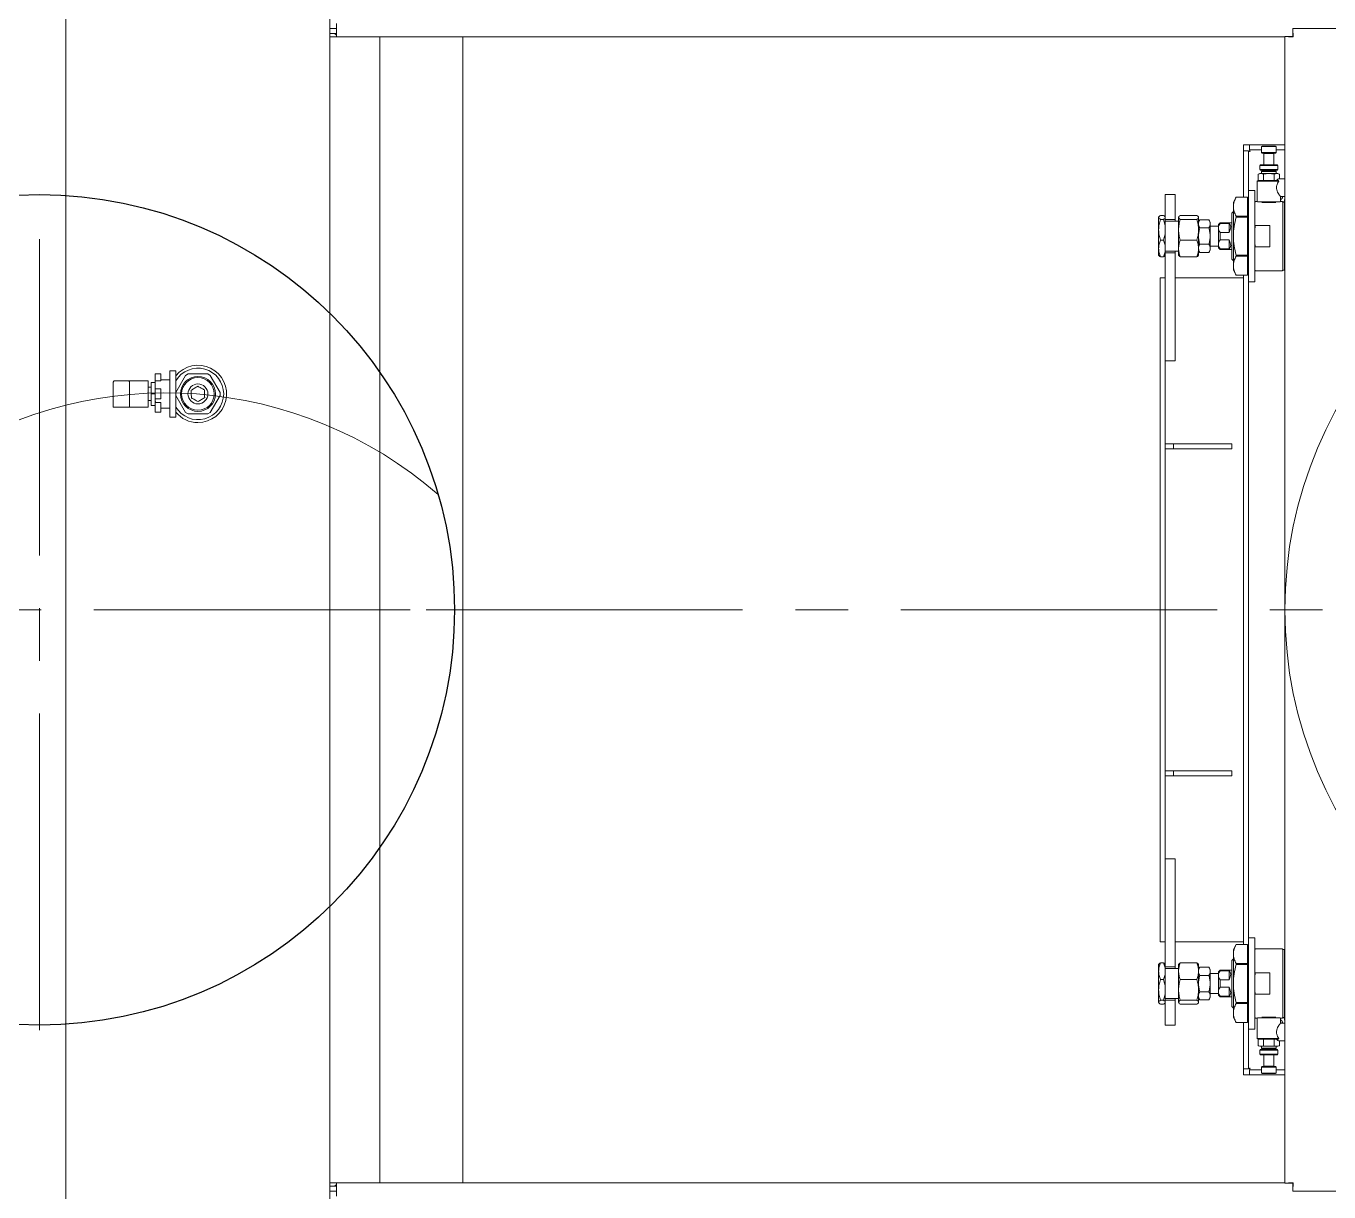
# Model space of a CAD drawing. Header units: millimetres. Extents: x 163705 to 1616509, y 81827 to 302547.
# Drawn here: x 915101 to 915886, y 146309 to 147011 of the extents above; entities that cross this region are included whole.
import ezdxf

# ---------------------------------------------------------------- set-up
doc = ezdxf.new("R2010")
doc.units = ezdxf.units.MM
doc.header["$LTSCALE"] = 10
doc.linetypes.add('CENTER2', pattern=[28.575, 19.05, -3.175, 3.175, -3.175])
for name, color, linetype, lineweight in [('1-中心线', 1, 'CENTER2', 0), ('1-剖面线', 8, 'Continuous', 0), ('1-设备轮廓', 2, 'Continuous', 18)]:
    doc.layers.add(name, color=color, linetype=linetype, lineweight=lineweight)

# ---------------------------------------------------------------- blocks, each defined once
blk = doc.blocks.new('G$C9E76C0F0')
blk.add_circle((253, 253), 250)
at = {"layer": '1-中心线'}
for p, q in [((253, 0), (253, 506)), ((0, 253), (506, 253))]:
    blk.add_line(p, q, dxfattribs=at)
at = {"layer": '1-剖面线'}
blk.add_arc((329.26, 133.63), 250, 49.03118, 196.11693, dxfattribs=at)
blk = doc.blocks.new('SW_CENTERMARKSYMBOL_0')
at = {"lineweight": 18}
blk.add_line((5, 0), (774.5, 0), dxfattribs=at)
blk = doc.blocks.new('G$C8841F3B5')
for p, q in [((2913.88, 391.5), (2913.88, 1221.5)), ((2754.88, 1196.5), (2754.88, 1156.5)), ((2175.17, 1156.5), (1684.59, 1156.5)), ((2175.17, 1156.5), (2175.17, 1152.5)), ((2750.88, 1159.5), (2750.88, 1151.5)), ((2750.88, 1156.5), (2754.88, 1156.5)), ((2750.88, 1153.5), (2754.88, 1153.5)), ((2754.88, 1156.5), (2754.88, 1153.5)), ((2754.88, 1153.5), (2754.88, 1151.5)), ((2179.88, 1151.79), (2175.88, 1151.79)), ((2179.88, 461.21), (2179.88, 1151.79)), ((2179.88, 1151.5), (2674.88, 1151.5)), ((2674.88, 461.5), (2674.88, 1151.5)), ((2674.88, 1151.5), (2682.88, 1151.5)), ((2682.88, 1151.5), (2716.88, 1151.5)), ((2716.88, 1151.5), (2724.88, 1151.5)), ((2724.88, 461.5), (2724.88, 1151.5)), ((2724.88, 1151.5), (2750.88, 1151.5)), ((2750.88, 1151.5), (2754.88, 1151.5)), ((2754.88, 461.5), (2754.88, 1151.5)), ((2201.17, 1086.5), (2179.88, 1086.5)), ((2185.13, 1083.5), (2179.88, 1083.5)), ((2185.43, 1085.72), (2185.13, 1085.42)), ((2185.13, 1085.42), (2185.13, 1081.82)), ((2185.13, 1085.42), (2193.93, 1085.42)), ((2185.43, 1085.72), (2193.63, 1085.72)), ((2193.93, 1085.42), (2193.63, 1085.72)), ((2193.93, 1081.82), (2193.93, 1085.42)), ((2201.17, 1083.5), (2193.93, 1083.5)), ((2201.17, 1083.5), (2201.17, 1086.5)), ((2204.88, 1086.5), (2201.17, 1086.5)), ((2201.88, 1059), (2201.88, 1082.79)), ((2201.88, 1082.79), (2204.88, 1082.79)), ((2204.88, 1082.79), (2204.88, 1086.5)), ((2204.88, 1055), (2204.88, 1082.79)), ((2185.13, 1081.82), (2185.43, 1081.52)), ((2185.13, 1081.82), (2193.93, 1081.82)), ((2185.43, 1081.52), (2193.63, 1081.52)), ((2186.84, 1081.52), (2186.53, 1081.21)), ((2186.53, 1081.21), (2186.53, 1074.42)), ((2186.53, 1081.21), (2192.53, 1081.21)), ((2192.53, 1081.21), (2192.22, 1081.52)), ((2192.53, 1074.42), (2192.53, 1081.21)), ((2193.63, 1081.52), (2193.93, 1081.82)), ((2184.03, 1069.27), (2183.17, 1068.91)), ((2183.18, 1068.92), (2184.77, 1069.27)), ((2183.18, 1068.92), (2183.18, 1066.02)), ((2184.33, 1074.42), (2184.03, 1074.12)), ((2184.03, 1074.12), (2184.03, 1071.57)), ((2184.03, 1074.12), (2195.03, 1074.12)), ((2184.03, 1071.57), (2184.33, 1071.27)), ((2184.03, 1071.57), (2195.03, 1071.57)), ((2184.03, 1069.27), (2184.77, 1069.27)), ((2184.33, 1074.42), (2194.73, 1074.42)), ((2184.33, 1071.27), (2194.73, 1071.27)), ((2184.77, 1069.27), (2186.35, 1068.92)), ((2184.77, 1069.27), (2189.53, 1069.27)), ((2185.43, 1070.77), (2185.13, 1070.47)), ((2185.13, 1070.47), (2185.13, 1069.27)), ((2185.13, 1070.47), (2193.93, 1070.47)), ((2185.43, 1070.77), (2193.63, 1070.77)), ((2186.35, 1068.92), (2189.53, 1069.27)), ((2186.35, 1068.92), (2186.35, 1065.07)), ((2186.53, 1071.27), (2186.53, 1070.77)), ((2189.53, 1069.27), (2192.71, 1068.92)), ((2189.53, 1069.27), (2194.29, 1069.27)), ((2192.53, 1070.77), (2192.53, 1071.27)), ((2192.71, 1068.92), (2194.29, 1069.27)), ((2192.71, 1068.92), (2192.71, 1065.07)), ((2193.93, 1070.47), (2193.63, 1070.77)), ((2193.93, 1069.27), (2193.93, 1070.47)), ((2194.29, 1069.27), (2195.88, 1068.92)), ((2194.29, 1069.27), (2195.03, 1069.27)), ((2195.03, 1074.12), (2194.73, 1074.42)), ((2194.73, 1071.27), (2195.03, 1071.57)), ((2195.03, 1071.57), (2195.03, 1074.12)), ((2195.89, 1068.91), (2195.03, 1069.27)), ((2195.88, 1068.92), (2195.88, 1065.07)), ((2183.18, 1066.02), (2179.88, 1066.02)), ((2183.78, 1065.07), (2183.55, 1064.57)), ((2183.55, 1064.57), (2196.53, 1064.57)), ((2183.78, 1065.07), (2196.03, 1065.07)), ((2196.53, 1064.57), (2196.03, 1065.07)), ((2196.53, 1052.3), (2196.53, 1064.57)), ((2179.88, 1055.42), (2182.53, 1055.42)), ((2179.97, 1053.88), (2179.88, 1053.88)), ((2180.18, 1051.4), (2179.88, 1051.9)), ((2179.97, 1053.88), (2180.18, 1053.59)), ((2180.18, 1053.59), (2180.18, 1051.9)), ((2180.18, 1052.34), (2180.44, 1051.9)), ((2181.18, 1051.9), (2180.18, 1051.9)), ((2180.18, 1031.5), (2180.18, 1051.9)), ((2181.18, 1031.5), (2181.18, 1051.9)), ((2182.53, 1052.3), (2181.58, 1052.3)), ((2182.53, 1055.42), (2182.53, 1052.3)), ((2182.77, 1052.22), (2196.29, 1052.22)), ((2185.25, 1051.72), (2193.81, 1051.72)), ((2197.48, 1052.3), (2196.53, 1052.3)), ((2197.88, 1059), (2201.88, 1059)), ((2197.88, 1004), (2197.88, 1059)), ((2201.88, 1059), (2201.88, 1004)), ((2202.38, 1051.7), (2201.88, 1051.7)), ((2209.15, 1055), (2202.38, 1055)), ((2202.38, 1055), (2209.15, 1055)), ((2202.38, 1043.51), (2202.38, 1055)), ((2202.38, 1055), (2202.38, 1055)), ((2210.88, 1052), (2209.15, 1055)), ((2209.15, 1055), (2209.15, 1055)), ((2210.88, 1049.25), (2210.88, 1052)), ((2245.88, 1056.5), (2251.88, 1056.5)), ((2245.88, 1051.5), (2245.88, 1056.5)), ((2245.88, 1041.5), (2245.88, 1051.5)), ((2251.88, 1051.5), (2251.88, 1056.5)), ((2251.88, 1041.5), (2251.88, 1051.5)), ((2202.38, 1042.99), (2202.38, 1043.51)), ((2209.15, 1043.51), (2202.38, 1043.51)), ((2209.15, 1042.99), (2209.15, 1043.51)), ((2210.88, 1031.5), (2210.88, 1049.25)), ((2211.88, 1045.27), (2210.88, 1046.27)), ((2211.88, 1031.5), (2211.88, 1045.27)), ((2232.91, 1044.02), (2242.85, 1044.02)), ((2252.91, 1044.02), (2254.85, 1044.02)), ((2189.03, 1037.87), (2197.48, 1037.87)), ((2189.03, 1025.13), (2189.03, 1037.87)), ((2202.38, 1020.01), (2202.38, 1042.99)), ((2202.38, 1042.99), (2209.15, 1042.99)), ((2218.88, 1039.5), (2211.88, 1039.5)), ((2218.88, 1039.19), (2213.48, 1039.19)), ((2213.48, 1033.71), (2213.48, 1039.19)), ((2219.88, 1038.5), (2218.88, 1039.5)), ((2218.88, 1039.19), (2218.88, 1039.5)), ((2219.88, 1036.45), (2219.88, 1038.5)), ((2224.88, 1037.5), (2219.88, 1037.5)), ((2219.88, 1026.55), (2219.88, 1036.45)), ((2225.64, 1041.32), (2224.88, 1040)), ((2224.88, 1040), (2224.88, 1038.86)), ((2224.88, 1038.86), (2224.88, 1031.5)), ((2231.12, 1041.31), (2225.64, 1041.31)), ((2231.12, 1036.41), (2225.64, 1036.41)), ((2231.88, 1040), (2231.12, 1041.32)), ((2232.01, 1043.23), (2231.88, 1043)), ((2231.88, 1042.8), (2231.88, 1043)), ((2231.88, 1035.33), (2231.88, 1042.8)), ((2232.91, 1041.59), (2242.85, 1041.59)), ((2243.88, 1043), (2243.75, 1043.23)), ((2243.88, 1042.8), (2243.88, 1043)), ((2243.88, 1035.33), (2243.88, 1042.8)), ((2251.88, 1040.5), (2243.88, 1040.5)), ((2245.88, 1041.5), (2251.88, 1041.5)), ((2245.88, 1040.5), (2245.88, 1041.5)), ((2252.01, 1043.23), (2251.88, 1043)), ((2251.88, 1035.33), (2251.88, 1041.5)), ((2252.91, 1041.59), (2254.85, 1041.59)), ((2255.88, 1043), (2255.75, 1043.23)), ((2255.88, 1042.8), (2255.88, 1043)), ((2255.88, 1035.33), (2255.88, 1042.8)), ((2180.18, 1011.1), (2180.18, 1031.5)), ((2181.18, 1011.1), (2181.18, 1031.5)), ((2210.88, 1013.75), (2210.88, 1031.5)), ((2211.88, 1017.73), (2211.88, 1031.5)), ((2213.48, 1033.71), (2218.88, 1033.71)), ((2218.88, 1029.29), (2213.48, 1029.29)), ((2213.48, 1023.81), (2213.48, 1029.29)), ((2218.88, 1029.29), (2218.88, 1033.71)), ((2224.88, 1031.5), (2224.88, 1024.14)), ((2231.88, 1024.02), (2231.88, 1035.33)), ((2232.91, 1029.06), (2242.85, 1029.06)), ((2243.88, 1024.02), (2243.88, 1035.33)), ((2251.88, 1024.02), (2251.88, 1035.33)), ((2252.91, 1029.06), (2254.85, 1029.06)), ((2255.88, 1024.02), (2255.88, 1035.33)), ((2197.48, 1025.13), (2189.03, 1025.13)), ((2209.15, 1020.01), (2202.38, 1020.01)), ((2202.38, 1019.49), (2202.38, 1020.01)), ((2209.15, 1019.49), (2209.15, 1020.01)), ((2211.88, 1023.5), (2218.88, 1023.5)), ((2213.48, 1023.81), (2218.88, 1023.81)), ((2218.88, 1023.5), (2219.88, 1024.5)), ((2218.88, 1023.5), (2218.88, 1023.81)), ((2219.88, 1024.5), (2219.88, 1026.55)), ((2219.88, 1025.5), (2224.88, 1025.5)), ((2224.88, 1024.14), (2224.88, 1023)), ((2224.88, 1023), (2225.64, 1021.68)), ((2231.12, 1026.59), (2225.64, 1026.59)), ((2231.12, 1021.69), (2225.64, 1021.69)), ((2231.12, 1021.68), (2231.88, 1023)), ((2231.88, 1020), (2231.88, 1024.02)), ((2231.88, 1020), (2232.01, 1019.77)), ((2243.75, 1019.77), (2243.88, 1020)), ((2243.88, 1020), (2243.88, 1024.02)), ((2243.88, 1022.5), (2251.88, 1022.5)), ((2245.88, 1021.5), (2245.88, 1022.5)), ((2245.88, 1021.5), (2251.88, 1021.5)), ((2245.88, 956.5), (2245.88, 1021.5)), ((2251.88, 1021.5), (2251.88, 1024.02)), ((2251.88, 956.5), (2251.88, 1021.5)), ((2251.88, 1020), (2252.01, 1019.77)), ((2255.75, 1019.77), (2255.88, 1020)), ((2255.88, 1020), (2255.88, 1024.02)), ((2202.38, 1019.49), (2209.15, 1019.49)), ((2202.38, 1008), (2202.38, 1019.49)), ((2210.88, 1016.73), (2211.88, 1017.73)), ((2210.88, 1011), (2210.88, 1013.75)), ((2232.91, 1018.98), (2242.85, 1018.98)), ((2252.91, 1018.98), (2254.85, 1018.98)), ((2179.88, 1011.1), (2180.18, 1011.6)), ((2180.18, 1011.1), (2181.18, 1011.1)), ((2181.58, 1010.7), (2197.48, 1010.7)), ((2201.88, 1011.3), (2202.38, 1011.3)), ((2202.38, 1008), (2209.15, 1008)), ((2209.15, 1008), (2202.38, 1008)), ((2202.38, 1008), (2202.38, 1008)), ((2204.88, 605), (2204.88, 1008)), ((2245.88, 1006.5), (2204.88, 1006.5)), ((2209.15, 1008), (2210.88, 1011)), ((2209.15, 1008), (2209.15, 1008)), ((2251.88, 1006.5), (2254.88, 1006.5)), ((2251.88, 606.5), (2251.88, 1006.5)), ((2254.88, 606.5), (2254.88, 1006.5)), ((2201.88, 1004), (2197.88, 1004)), ((2201.88, 609), (2201.88, 1004)), ((2245.88, 956.5), (2251.88, 956.5)), ((2851.28, 950.5), (2847.68, 950.5)), ((2847.68, 950.5), (2847.68, 946.5)), ((2851.28, 950.5), (2851.28, 946.5)), ((2826.96, 947.65), (2821.04, 937.4)), ((2828.43, 948.5), (2826.96, 947.65)), ((2840.33, 948.5), (2828.43, 948.5)), ((2841.8, 947.65), (2840.33, 948.5)), ((2847.72, 937.4), (2841.8, 947.65)), ((2847.68, 945), (2847.34, 945)), ((2847.68, 946.5), (2847.68, 937.46)), ((2851.28, 946.5), (2851.28, 926.5)), ((2856.63, 945), (2851.28, 945)), ((2856.63, 948.5), (2856.63, 948)), ((2856.63, 948.5), (2860.13, 948.5)), ((2856.63, 948), (2856.63, 944.45)), ((2859.63, 944.45), (2856.63, 944.45)), ((2860.13, 948.5), (2860.13, 948)), ((2860.13, 948), (2860.13, 943.92)), ((2860.13, 939.5), (2860.13, 943.92)), ((2862.63, 943.4), (2860.13, 943.4)), ((2862.63, 943.4), (2862.63, 936.5)), ((2864.43, 944.45), (2864.43, 928.55)), ((2864.43, 944.45), (2866.27, 944.45)), ((2866.27, 944.45), (2876.58, 944.45)), ((2875.58, 928.55), (2875.58, 943.45)), ((2884.38, 944.45), (2876.58, 944.45)), ((2885.38, 943.45), (2885.38, 928.55)), ((2821.04, 937.4), (2821.04, 935.6)), ((2821.04, 935.6), (2826.96, 925.35)), ((2841.8, 925.35), (2847.72, 935.6)), ((2847.68, 935.54), (2847.68, 926.5)), ((2847.72, 937.4), (2847.72, 935.6)), ((2856.63, 939.5), (2860.13, 939.5)), ((2856.63, 939.5), (2856.63, 939)), ((2856.63, 939), (2856.63, 934)), ((2856.63, 934), (2856.63, 933.5)), ((2860.13, 939.5), (2860.13, 939)), ((2860.13, 939), (2860.13, 934)), ((2862.63, 936.5), (2860.13, 936.5)), ((2860.13, 934), (2860.13, 933.5)), ((2864.43, 940.5), (2862.63, 940.5)), ((2862.63, 936.5), (2862.63, 929.6)), ((2847.34, 928), (2847.68, 928)), ((2847.68, 926.5), (2847.68, 922.5)), ((2851.28, 928), (2856.63, 928)), ((2851.28, 926.5), (2851.28, 922.5)), ((2856.63, 933.5), (2860.13, 933.5)), ((2856.63, 931.43), (2859.63, 931.43)), ((2856.63, 931.43), (2856.63, 926.11)), ((2856.63, 926.11), (2856.63, 925.61)), ((2860.13, 932.32), (2860.13, 933.5)), ((2860.13, 932.32), (2860.13, 926.11)), ((2862.63, 929.6), (2860.13, 929.6)), ((2860.13, 926.11), (2860.13, 925.61)), ((2862.63, 932.5), (2864.43, 932.5)), ((2864.43, 928.55), (2866.27, 928.55)), ((2866.27, 928.55), (2875.41, 928.55)), ((2884.38, 928.55), (2876.58, 928.55)), ((2826.96, 925.35), (2828.43, 924.5)), ((2828.43, 924.5), (2840.33, 924.5)), ((2840.33, 924.5), (2841.8, 925.35)), ((2847.68, 922.5), (2851.28, 922.5)), ((2856.63, 925.61), (2860.13, 925.61)), ((2211.88, 903.5), (2211.88, 906.5)), ((2246.88, 906.5), (2211.88, 906.5)), ((2246.88, 903.5), (2211.88, 903.5)), ((2246.88, 903.5), (2246.88, 906.5)), ((2251.88, 906.5), (2246.88, 906.5)), ((2251.88, 903.5), (2246.88, 903.5)), ((2251.88, 903.5), (2251.88, 906.5)), ((2211.88, 709.5), (2211.88, 706.5)), ((2246.88, 709.5), (2211.88, 709.5)), ((2246.88, 706.5), (2211.88, 706.5)), ((2246.88, 709.5), (2246.88, 706.5)), ((2251.88, 709.5), (2246.88, 709.5)), ((2251.88, 706.5), (2246.88, 706.5)), ((2251.88, 709.5), (2251.88, 706.5)), ((2245.88, 656.5), (2245.88, 591.5)), ((2245.88, 656.5), (2251.88, 656.5)), ((2251.88, 656.5), (2251.88, 591.5)), ((2197.88, 609), (2197.88, 554)), ((2201.88, 609), (2197.88, 609)), ((2201.88, 554), (2201.88, 609)), ((2209.15, 605), (2202.38, 605)), ((2202.38, 605), (2209.15, 605)), ((2202.38, 593.51), (2202.38, 605)), ((2202.38, 605), (2202.38, 605)), ((2245.88, 606.5), (2204.88, 606.5)), ((2210.88, 602), (2209.15, 605)), ((2209.15, 605), (2209.15, 605)), ((2251.88, 606.5), (2254.88, 606.5)), ((2180.18, 601.4), (2179.88, 601.9)), ((2181.18, 601.9), (2180.18, 601.9)), ((2180.18, 567.03), (2180.18, 601.9)), ((2181.18, 561.1), (2181.18, 601.9)), ((2197.48, 602.3), (2181.58, 602.3)), ((2202.38, 601.7), (2201.88, 601.7)), ((2210.88, 599.25), (2210.88, 602)), ((2210.88, 581.5), (2210.88, 599.25)), ((2211.88, 595.27), (2210.88, 596.27)), ((2209.15, 593.51), (2202.38, 593.51)), ((2202.38, 592.99), (2202.38, 593.51)), ((2202.38, 570.01), (2202.38, 592.99)), ((2202.38, 592.99), (2209.15, 592.99)), ((2209.15, 592.99), (2209.15, 593.51)), ((2211.88, 567.73), (2211.88, 595.27)), ((2218.88, 589.5), (2211.88, 589.5)), ((2218.88, 589.19), (2213.48, 589.19)), ((2213.48, 589.19), (2213.48, 583.71)), ((2219.88, 588.5), (2218.88, 589.5)), ((2218.88, 589.19), (2218.88, 589.5)), ((2219.88, 586.45), (2219.88, 588.5)), ((2225.64, 591.32), (2224.88, 590)), ((2224.88, 590), (2224.88, 588.86)), ((2224.88, 588.86), (2224.88, 581.5)), ((2231.12, 591.31), (2225.64, 591.31)), ((2231.88, 590), (2231.12, 591.32)), ((2232.01, 593.23), (2231.88, 593)), ((2231.88, 588.98), (2231.88, 593)), ((2231.88, 577.67), (2231.88, 588.98)), ((2232.91, 594.02), (2242.85, 594.02)), ((2243.88, 593), (2243.75, 593.23)), ((2243.88, 588.98), (2243.88, 593)), ((2251.88, 590.5), (2243.88, 590.5)), ((2243.88, 577.67), (2243.88, 588.98)), ((2245.88, 591.5), (2251.88, 591.5)), ((2245.88, 591.5), (2245.88, 590.5)), ((2252.01, 593.23), (2251.88, 593)), ((2251.88, 588.98), (2251.88, 591.5)), ((2251.88, 577.67), (2251.88, 588.98)), ((2252.91, 594.02), (2254.85, 594.02)), ((2255.88, 593), (2255.75, 593.23)), ((2255.88, 588.98), (2255.88, 593)), ((2255.88, 577.67), (2255.88, 588.98)), ((2189.03, 587.87), (2197.48, 587.87)), ((2189.03, 575.13), (2189.03, 587.87)), ((2210.88, 563.75), (2210.88, 581.5)), ((2213.48, 583.71), (2218.88, 583.71)), ((2218.88, 579.29), (2218.88, 583.71)), ((2224.88, 587.5), (2219.88, 587.5)), ((2219.88, 576.55), (2219.88, 586.45)), ((2224.88, 581.5), (2224.88, 574.14)), ((2231.12, 586.41), (2225.64, 586.41)), ((2232.91, 583.94), (2242.85, 583.94)), ((2252.91, 583.94), (2254.85, 583.94)), ((2197.48, 575.13), (2189.03, 575.13)), ((2211.88, 573.5), (2218.88, 573.5)), ((2218.88, 579.29), (2213.48, 579.29)), ((2213.48, 579.29), (2213.48, 573.81)), ((2213.48, 573.81), (2218.88, 573.81)), ((2218.88, 573.5), (2219.88, 574.5)), ((2218.88, 573.5), (2218.88, 573.81)), ((2219.88, 574.5), (2219.88, 576.55)), ((2219.88, 575.5), (2224.88, 575.5)), ((2224.88, 574.14), (2224.88, 573)), ((2224.88, 573), (2225.64, 571.68)), ((2231.12, 576.59), (2225.64, 576.59)), ((2231.12, 571.68), (2231.88, 573)), ((2231.88, 570.2), (2231.88, 577.67)), ((2243.88, 570.2), (2243.88, 577.67)), ((2251.88, 571.5), (2251.88, 577.67)), ((2255.88, 570.2), (2255.88, 577.67)), ((2179.97, 567.33), (2179.88, 567.33)), ((2179.97, 567.33), (2180.18, 567.03)), ((2180.18, 563.29), (2180.18, 567.03)), ((2209.15, 570.01), (2202.38, 570.01)), ((2202.38, 569.49), (2202.38, 570.01)), ((2202.38, 569.49), (2209.15, 569.49)), ((2202.38, 558), (2202.38, 569.49)), ((2209.15, 569.49), (2209.15, 570.01)), ((2210.88, 566.73), (2211.88, 567.73)), ((2231.12, 571.69), (2225.64, 571.69)), ((2231.88, 570), (2231.88, 570.2)), ((2231.88, 570), (2232.01, 569.77)), ((2232.91, 571.41), (2242.85, 571.41)), ((2232.91, 568.98), (2242.85, 568.98)), ((2243.75, 569.77), (2243.88, 570)), ((2243.88, 572.5), (2251.88, 572.5)), ((2243.88, 570), (2243.88, 570.2)), ((2245.88, 572.5), (2245.88, 571.5)), ((2245.88, 571.5), (2245.88, 561.5)), ((2245.88, 571.5), (2251.88, 571.5)), ((2251.88, 571.5), (2251.88, 561.5)), ((2251.88, 570), (2252.01, 569.77)), ((2252.91, 571.41), (2254.85, 571.41)), ((2252.91, 568.98), (2254.85, 568.98)), ((2255.75, 569.77), (2255.88, 570)), ((2255.88, 570), (2255.88, 570.2)), ((2179.88, 559.12), (2179.97, 559.12)), ((2182.53, 557.58), (2179.88, 557.58)), ((2180.18, 563.29), (2179.97, 563.29)), ((2179.97, 559.12), (2180.18, 559.41)), ((2180.18, 563.29), (2180.18, 559.41)), ((2180.18, 561.1), (2181.18, 561.1)), ((2180.44, 561.1), (2180.18, 560.66)), ((2181.58, 560.7), (2182.53, 560.7)), ((2182.53, 560.7), (2182.53, 557.58)), ((2189.53, 560.78), (2182.77, 560.78)), ((2189.53, 561.28), (2185.25, 561.28)), ((2193.81, 561.28), (2189.53, 561.28)), ((2196.29, 560.78), (2189.53, 560.78)), ((2196.53, 548.43), (2196.53, 560.7)), ((2196.53, 560.7), (2197.48, 560.7)), ((2201.88, 561.3), (2202.38, 561.3)), ((2202.38, 558), (2209.15, 558)), ((2209.15, 558), (2202.38, 558)), ((2202.38, 558), (2202.38, 558)), ((2204.88, 530.21), (2204.88, 558)), ((2209.15, 558), (2210.88, 561)), ((2209.15, 558), (2209.15, 558)), ((2210.88, 561), (2210.88, 563.75)), ((2245.88, 561.5), (2245.88, 556.5)), ((2251.88, 561.5), (2251.88, 556.5)), ((2197.88, 554), (2201.88, 554)), ((2201.88, 530.21), (2201.88, 554)), ((2245.88, 556.5), (2251.88, 556.5)), ((2179.88, 546.98), (2183.18, 546.98)), ((2183.17, 544.09), (2184.03, 543.73)), ((2183.18, 544.08), (2183.18, 546.98)), ((2184.77, 543.73), (2183.18, 544.08)), ((2196.53, 548.43), (2183.55, 548.43)), ((2183.55, 548.43), (2183.78, 547.93)), ((2196.03, 547.93), (2183.78, 547.93)), ((2184.77, 543.73), (2184.03, 543.73)), ((2184.33, 541.73), (2184.03, 541.43)), ((2184.03, 541.43), (2184.03, 538.88)), ((2189.53, 541.43), (2184.03, 541.43)), ((2189.53, 541.73), (2184.33, 541.73)), ((2186.35, 544.08), (2184.77, 543.73)), ((2189.53, 543.73), (2184.77, 543.73)), ((2185.13, 543.73), (2185.13, 542.53)), ((2185.13, 542.53), (2185.43, 542.23)), ((2189.53, 542.53), (2185.13, 542.53)), ((2189.53, 542.23), (2185.43, 542.23)), ((2186.35, 544.08), (2186.35, 547.93)), ((2189.53, 543.73), (2186.35, 544.08)), ((2186.53, 542.23), (2186.53, 541.73)), ((2192.71, 544.08), (2189.53, 543.73)), ((2194.29, 543.73), (2189.53, 543.73)), ((2193.93, 542.53), (2189.53, 542.53)), ((2193.63, 542.23), (2189.53, 542.23)), ((2194.73, 541.73), (2189.53, 541.73)), ((2195.03, 541.43), (2189.53, 541.43)), ((2192.53, 541.73), (2192.53, 542.23)), ((2192.71, 544.08), (2192.71, 547.93)), ((2194.29, 543.73), (2192.71, 544.08)), ((2193.63, 542.23), (2193.93, 542.53)), ((2193.93, 542.53), (2193.93, 543.73)), ((2195.88, 544.08), (2194.29, 543.73)), ((2195.03, 543.73), (2194.29, 543.73)), ((2195.03, 541.43), (2194.73, 541.73)), ((2195.03, 543.73), (2195.89, 544.09)), ((2195.03, 538.88), (2195.03, 541.43)), ((2195.88, 544.08), (2195.88, 547.93)), ((2196.03, 547.93), (2196.53, 548.43)), ((2184.03, 538.88), (2184.33, 538.58)), ((2189.53, 538.88), (2184.03, 538.88)), ((2189.53, 538.58), (2184.33, 538.58)), ((2186.53, 538.58), (2186.53, 531.79)), ((2195.03, 538.88), (2189.53, 538.88)), ((2194.73, 538.58), (2189.53, 538.58)), ((2192.53, 531.79), (2192.53, 538.58)), ((2194.73, 538.58), (2195.03, 538.88)), ((2179.88, 529.5), (2185.13, 529.5)), ((2179.88, 526.5), (2201.17, 526.5)), ((2185.43, 531.48), (2185.13, 531.18)), ((2185.13, 531.18), (2185.13, 527.58)), ((2189.53, 531.18), (2185.13, 531.18)), ((2185.13, 527.58), (2185.43, 527.28)), ((2189.53, 527.58), (2185.13, 527.58)), ((2189.53, 531.48), (2185.43, 531.48)), ((2189.53, 527.28), (2185.43, 527.28)), ((2186.53, 531.79), (2186.84, 531.48)), ((2189.53, 531.79), (2186.53, 531.79)), ((2192.53, 531.79), (2189.53, 531.79)), ((2193.63, 531.48), (2189.53, 531.48)), ((2193.93, 531.18), (2189.53, 531.18)), ((2193.93, 527.58), (2189.53, 527.58)), ((2193.63, 527.28), (2189.53, 527.28)), ((2192.22, 531.48), (2192.53, 531.79)), ((2193.93, 531.18), (2193.63, 531.48)), ((2193.63, 527.28), (2193.93, 527.58)), ((2193.93, 527.58), (2193.93, 531.18)), ((2193.93, 529.5), (2201.17, 529.5)), ((2201.17, 529.5), (2201.17, 526.5)), ((2201.17, 526.5), (2204.88, 526.5)), ((2201.88, 530.21), (2204.88, 530.21)), ((2204.88, 526.5), (2204.88, 530.21)), ((1684.59, 456.5), (2175.17, 456.5)), ((2175.17, 456.5), (2175.17, 460.5)), ((2179.88, 461.21), (2175.88, 461.21)), ((2179.88, 461.5), (2674.88, 461.5)), ((2682.88, 461.5), (2674.88, 461.5)), ((2682.88, 461.5), (2716.88, 461.5)), ((2724.88, 461.5), (2716.88, 461.5)), ((2724.88, 461.5), (2750.88, 461.5)), ((2754.88, 461.5), (2750.88, 461.5)), ((2750.88, 461.5), (2750.88, 453.5)), ((2750.88, 459.5), (2754.88, 459.5)), ((2750.88, 456.5), (2754.88, 456.5)), ((2754.88, 461.5), (2754.88, 459.5)), ((2754.88, 459.5), (2754.88, 456.5)), ((2754.88, 456.5), (2754.88, 416.5))]:
    blk.add_line(p, q)
at = {"flags": 128}
for points in [[(2750.88, 1152.57), (2751.32, 1152.85), (2752.17, 1153.5)], [(2180.8, 1051.9), (2180.53, 1052.15), (2180.18, 1052.54)], [(2182.53, 1054.77), (2182.37, 1055.02), (2182.17, 1055.42)], [(2180.18, 560.46), (2180.53, 560.85), (2180.8, 561.1)], [(2182.17, 557.58), (2182.34, 557.94), (2182.53, 558.23)], [(2752.17, 459.5), (2751.32, 460.15), (2750.88, 460.43)]]:
    blk.add_lwpolyline(points, dxfattribs=at)
for centre, radius in [((1929.88, 806.5), 250), ((2834.38, 936.5), 10.5), ((2834.38, 936.5), 9.8), ((2834.38, 936.5), 6)]:
    blk.add_circle(centre, radius)
for centre, radius, start, end in [((2184.88, 1056.5), 4, 195.67914, 234.0202), ((2181.58, 1051.9), 0.4, 90, 180), ((2197.48, 1051.9), 0.4, 0, 90), ((2181.58, 1011.1), 0.4, 180, 270), ((2197.48, 1011.1), 0.4, 270, 0), ((2834.38, 936.5), 17.25, 39.55492, 270), ((2834.38, 936.5), 15.5, 30.90004, 329.09996), ((2834.38, 936.5), 17.25, 270, 320.44508), ((2181.58, 601.9), 0.4, 90, 180), ((2197.48, 601.9), 0.4, 0, 90), ((2184.88, 556.5), 4, 125.9798, 164.32086), ((2181.58, 561.1), 0.4, 180, 270), ((2197.48, 561.1), 0.4, 270, 0)]:
    blk.add_arc(centre, radius, start, end)
for centre, major_axis, ratio, start_param, end_param in [((2183.18, 1060.72), (0, 5.3), 0.57735, 5.67512, 6.283185), ((2220.48, 1031.5), (7.39, -7.39), 0.414214, 3.028931, 4.039652), ((2220.48, 1031.5), (7.39, 7.39), 0.414214, 2.243533, 3.254254), ((2220.48, 581.5), (7.39, -7.39), 0.414214, 3.028931, 4.039652), ((2220.48, 581.5), (7.39, 7.39), 0.414214, 2.243533, 3.254254), ((2183.18, 552.28), (0, 5.3), 0.57735, 3.141593, 3.749658)]:
    blk.add_ellipse(centre, major_axis=major_axis, ratio=ratio, start_param=start_param, end_param=end_param)
for points in [[(2175.17, 1156.5), (2175.15, 1156.42), (2175.1, 1156.27), (2175.03, 1155.12), (2174.95, 1153.47), (2174.9, 1152.16), (2174.88, 1151.5)], [(2175.17, 1152.5), (2175.15, 1152.48), (2175.1, 1152.45), (2175.03, 1152.22), (2174.95, 1151.89), (2174.9, 1151.63), (2174.88, 1151.5)], [(2174.88, 1151.5), (2175.54, 1151.52), (2176.85, 1151.57), (2178.5, 1151.65), (2179.65, 1151.72), (2179.8, 1151.77), (2179.88, 1151.79)], [(2174.88, 1151.5), (2175.01, 1151.52), (2175.27, 1151.57), (2175.6, 1151.65), (2175.83, 1151.72), (2175.87, 1151.77), (2175.88, 1151.79)], [(2200.88, 1082.5), (2200.9, 1082.63), (2200.95, 1082.89), (2201.03, 1083.22), (2201.1, 1083.45), (2201.15, 1083.48), (2201.17, 1083.5)], [(2201.88, 1082.79), (2201.87, 1082.77), (2201.83, 1082.72), (2201.6, 1082.65), (2201.27, 1082.57), (2201.01, 1082.52), (2200.88, 1082.5)], [(2200.88, 530.5), (2201.01, 530.48), (2201.27, 530.43), (2201.6, 530.35), (2201.83, 530.28), (2201.87, 530.23), (2201.88, 530.21)], [(2201.17, 529.5), (2201.15, 529.52), (2201.1, 529.55), (2201.03, 529.78), (2200.95, 530.11), (2200.9, 530.37), (2200.88, 530.5)], [(2179.88, 461.21), (2179.8, 461.23), (2179.65, 461.28), (2178.5, 461.35), (2176.85, 461.43), (2175.54, 461.48), (2174.88, 461.5)], [(2174.88, 461.5), (2174.9, 460.84), (2174.95, 459.53), (2175.03, 457.88), (2175.1, 456.73), (2175.15, 456.58), (2175.17, 456.5)], [(2174.88, 461.5), (2174.9, 461.37), (2174.95, 461.11), (2175.03, 460.78), (2175.1, 460.55), (2175.15, 460.52), (2175.17, 460.5)], [(2175.88, 461.21), (2175.87, 461.23), (2175.83, 461.28), (2175.6, 461.35), (2175.27, 461.43), (2175.01, 461.48), (2174.88, 461.5)]]:
    blk.add_open_spline(points, degree=3)
for points, knots in [([(2183.55, 1064.57), (2183.78, 1064.19), (2184.25, 1063.44), (2184.77, 1062.21), (2184.96, 1061.12), (2184.96, 1060), (2184.58, 1058.68), (2183.89, 1057.37), (2183.19, 1056.31), (2182.7, 1055.64), (2182.47, 1055.34), (2182.53, 1055.42), (2182.53, 1055.42)], [0, 0, 0, 0, 0.12515, 0.250346, 0.313388, 0.376285, 0.500705, 0.625619, 0.750617, 0.87535, 0.999544, 1, 1, 1, 1]), ([(2209.15, 1055), (2209.64, 1054.05), (2210.62, 1052.17), (2210.79, 1050.23), (2210.88, 1049.25)], [0, 0, 0, 0, 0.5004991, 1, 1, 1, 1]), ([(2210.88, 1049.25), (2210.79, 1048.28), (2210.61, 1046.34), (2209.64, 1044.45), (2209.15, 1043.51)], [0, 0, 0, 0, 0.500268, 1, 1, 1, 1]), ([(2232.91, 1044.02), (2232.62, 1043.82), (2232.04, 1043.42), (2231.93, 1043.01), (2231.88, 1042.8)], [0, 0, 0, 0, 0.500374, 1, 1, 1, 1]), ([(2243.88, 1042.8), (2243.83, 1043.01), (2243.72, 1043.42), (2243.14, 1043.82), (2242.85, 1044.02)], [0, 0, 0, 0, 0.500116, 1, 1, 1, 1]), ([(2252.91, 1044.02), (2252.62, 1043.82), (2252.04, 1043.42), (2251.93, 1043.01), (2251.88, 1042.8)], [0, 0, 0, 0, 0.5003739, 1, 1, 1, 1]), ([(2255.88, 1042.8), (2255.83, 1043.01), (2255.72, 1043.42), (2255.14, 1043.82), (2254.85, 1044.02)], [0, 0, 0, 0, 0.5001162, 1, 1, 1, 1]), ([(2197.88, 1036.41), (2197.87, 1036.68), (2197.86, 1037.07), (2197.76, 1037.53), (2197.66, 1037.74), (2197.58, 1037.84), (2197.52, 1037.87), (2197.49, 1037.87), (2197.48, 1037.87)], [0, 0, 0, 0, 0.4997352, 0.7495627, 0.8745629, 0.9452314, 0.9736353, 1, 1, 1, 1]), ([(2209.15, 1042.99), (2209.64, 1041.11), (2210.61, 1037.34), (2210.79, 1033.45), (2210.88, 1031.5)], [0, 0, 0, 0, 0.498057, 1, 1, 1, 1]), ([(2219.88, 1036.45), (2219.82, 1036.92), (2219.71, 1037.88), (2219.16, 1038.75), (2218.88, 1039.19)], [0, 0, 0, 0, 0.49757, 1, 1, 1, 1]), ([(2218.88, 1033.71), (2219.16, 1034.15), (2219.71, 1035.02), (2219.82, 1035.97), (2219.88, 1036.45)], [0, 0, 0, 0, 0.499129, 1, 1, 1, 1]), ([(2224.88, 1038.86), (2224.92, 1039.28), (2225, 1040.11), (2225.43, 1040.91), (2225.64, 1041.31)], [0, 0, 0, 0, 0.500251, 1, 1, 1, 1]), ([(2225.64, 1036.41), (2225.43, 1036.81), (2225, 1037.61), (2224.92, 1038.45), (2224.88, 1038.86)], [0, 0, 0, 0, 0.500383, 1, 1, 1, 1]), ([(2224.88, 1031.5), (2224.92, 1032.33), (2225, 1033.99), (2225.42, 1035.6), (2225.64, 1036.41)], [0, 0, 0, 0, 0.4983226, 1, 1, 1, 1]), ([(2231.12, 1041.31), (2231.33, 1040.91), (2231.76, 1040.11), (2231.84, 1039.28), (2231.88, 1038.86)], [0, 0, 0, 0, 0.500383, 1, 1, 1, 1]), ([(2231.88, 1038.86), (2231.84, 1038.45), (2231.76, 1037.61), (2231.33, 1036.81), (2231.12, 1036.41)], [0, 0, 0, 0, 0.500251, 1, 1, 1, 1]), ([(2231.12, 1036.41), (2231.34, 1035.6), (2231.76, 1033.99), (2231.84, 1032.33), (2231.88, 1031.5)], [0, 0, 0, 0, 0.5016774, 1, 1, 1, 1]), ([(2231.88, 1042.8), (2231.93, 1042.6), (2232.04, 1042.19), (2232.62, 1041.79), (2232.91, 1041.59)], [0, 0, 0, 0, 0.500116, 1, 1, 1, 1]), ([(2232.91, 1041.59), (2232.62, 1040.56), (2232.04, 1038.51), (2231.93, 1036.39), (2231.88, 1035.33)], [0, 0, 0, 0, 0.500374, 1, 1, 1, 1]), ([(2242.85, 1041.59), (2243.14, 1041.79), (2243.72, 1042.19), (2243.83, 1042.6), (2243.88, 1042.8)], [0, 0, 0, 0, 0.500374, 1, 1, 1, 1]), ([(2243.88, 1035.33), (2243.83, 1036.39), (2243.72, 1038.51), (2243.14, 1040.56), (2242.85, 1041.59)], [0, 0, 0, 0, 0.5001162, 1, 1, 1, 1]), ([(2251.88, 1042.8), (2251.93, 1042.6), (2252.04, 1042.19), (2252.62, 1041.79), (2252.91, 1041.59)], [0, 0, 0, 0, 0.500116, 1, 1, 1, 1]), ([(2252.91, 1041.59), (2252.62, 1040.56), (2252.04, 1038.51), (2251.93, 1036.39), (2251.88, 1035.33)], [0, 0, 0, 0, 0.500374, 1, 1, 1, 1]), ([(2254.85, 1041.59), (2255.14, 1041.79), (2255.72, 1042.19), (2255.83, 1042.6), (2255.88, 1042.8)], [0, 0, 0, 0, 0.500374, 1, 1, 1, 1]), ([(2255.88, 1035.33), (2255.83, 1036.39), (2255.72, 1038.51), (2255.14, 1040.56), (2254.85, 1041.59)], [0, 0, 0, 0, 0.500116, 1, 1, 1, 1]), ([(2210.88, 1031.5), (2210.79, 1029.56), (2210.62, 1025.67), (2209.64, 1021.9), (2209.15, 1020.01)], [0, 0, 0, 0, 0.498306, 1, 1, 1, 1]), ([(2219.88, 1026.55), (2219.82, 1027.02), (2219.71, 1027.98), (2219.16, 1028.85), (2218.88, 1029.29)], [0, 0, 0, 0, 0.49757, 1, 1, 1, 1]), ([(2225.64, 1026.59), (2225.43, 1027.39), (2225, 1029), (2224.92, 1030.67), (2224.88, 1031.5)], [0, 0, 0, 0, 0.498023, 1, 1, 1, 1]), ([(2231.88, 1031.5), (2231.84, 1030.67), (2231.76, 1029), (2231.33, 1027.39), (2231.12, 1026.59)], [0, 0, 0, 0, 0.501977, 1, 1, 1, 1]), ([(2231.88, 1035.33), (2231.93, 1034.27), (2232.04, 1032.14), (2232.62, 1030.09), (2232.91, 1029.06)], [0, 0, 0, 0, 0.500116, 1, 1, 1, 1]), ([(2232.91, 1029.06), (2232.62, 1028.24), (2232.04, 1026.59), (2231.93, 1024.88), (2231.88, 1024.02)], [0, 0, 0, 0, 0.499212, 1, 1, 1, 1]), ([(2242.85, 1029.06), (2243.14, 1030.09), (2243.72, 1032.14), (2243.83, 1034.27), (2243.88, 1035.33)], [0, 0, 0, 0, 0.500374, 1, 1, 1, 1]), ([(2243.88, 1024.02), (2243.83, 1024.88), (2243.72, 1026.59), (2243.14, 1028.24), (2242.85, 1029.06)], [0, 0, 0, 0, 0.50109, 1, 1, 1, 1]), ([(2251.88, 1035.33), (2251.93, 1034.27), (2252.04, 1032.14), (2252.62, 1030.09), (2252.91, 1029.06)], [0, 0, 0, 0, 0.500116, 1, 1, 1, 1]), ([(2252.91, 1029.06), (2252.62, 1028.24), (2252.04, 1026.59), (2251.93, 1024.88), (2251.88, 1024.02)], [0, 0, 0, 0, 0.4992122, 1, 1, 1, 1]), ([(2254.85, 1029.06), (2255.14, 1030.09), (2255.72, 1032.14), (2255.83, 1034.27), (2255.88, 1035.33)], [0, 0, 0, 0, 0.500374, 1, 1, 1, 1]), ([(2255.88, 1024.02), (2255.83, 1024.88), (2255.72, 1026.59), (2255.14, 1028.24), (2254.85, 1029.06)], [0, 0, 0, 0, 0.50109, 1, 1, 1, 1]), ([(2197.48, 1025.13), (2197.49, 1025.13), (2197.52, 1025.13), (2197.58, 1025.17), (2197.66, 1025.26), (2197.76, 1025.48), (2197.86, 1025.93), (2197.87, 1026.33), (2197.88, 1026.59)], [0, 0, 0, 0, 0.026486, 0.055108, 0.126596, 0.252384, 0.502904, 1, 1, 1, 1]), ([(2218.88, 1023.81), (2219.16, 1024.25), (2219.71, 1025.12), (2219.82, 1026.07), (2219.88, 1026.55)], [0, 0, 0, 0, 0.499129, 1, 1, 1, 1]), ([(2224.88, 1024.14), (2224.92, 1024.55), (2225, 1025.39), (2225.43, 1026.19), (2225.64, 1026.59)], [0, 0, 0, 0, 0.500251, 1, 1, 1, 1]), ([(2225.64, 1021.69), (2225.43, 1022.09), (2225, 1022.89), (2224.92, 1023.72), (2224.88, 1024.14)], [0, 0, 0, 0, 0.500383, 1, 1, 1, 1]), ([(2231.12, 1026.59), (2231.33, 1026.19), (2231.76, 1025.39), (2231.84, 1024.55), (2231.88, 1024.14)], [0, 0, 0, 0, 0.500383, 1, 1, 1, 1]), ([(2231.77, 1023.46), (2231.75, 1023.27), (2231.67, 1022.67), (2231.35, 1022.09), (2231.12, 1021.69)], [0, 0, 0, 0, 0.312091, 1, 1, 1, 1]), ([(2231.88, 1024.02), (2231.93, 1023.16), (2232.04, 1021.46), (2232.62, 1019.8), (2232.91, 1018.98)], [0, 0, 0, 0, 0.5010895, 1, 1, 1, 1]), ([(2242.85, 1018.98), (2243.14, 1019.8), (2243.72, 1021.46), (2243.83, 1023.17), (2243.88, 1024.02)], [0, 0, 0, 0, 0.499212, 1, 1, 1, 1]), ([(2251.88, 1024.02), (2251.93, 1023.16), (2252.04, 1021.46), (2252.62, 1019.8), (2252.91, 1018.98)], [0, 0, 0, 0, 0.50109, 1, 1, 1, 1]), ([(2254.85, 1018.98), (2255.14, 1019.8), (2255.72, 1021.46), (2255.83, 1023.17), (2255.88, 1024.02)], [0, 0, 0, 0, 0.499212, 1, 1, 1, 1]), ([(2209.15, 1019.49), (2209.64, 1018.55), (2210.62, 1016.66), (2210.79, 1014.72), (2210.88, 1013.75)], [0, 0, 0, 0, 0.500499, 1, 1, 1, 1]), ([(2210.88, 1013.75), (2210.79, 1012.77), (2210.61, 1010.83), (2209.64, 1008.94), (2209.15, 1008)], [0, 0, 0, 0, 0.500268, 1, 1, 1, 1]), ([(2232.91, 1018.98), (2232.6, 1019.18), (2232.18, 1019.45), (2232.08, 1019.73), (2232.06, 1019.8)], [0, 0, 0, 0, 0.735582, 1, 1, 1, 1]), ([(2243.7, 1019.8), (2243.68, 1019.73), (2243.58, 1019.45), (2243.16, 1019.18), (2242.85, 1018.98)], [0, 0, 0, 0, 0.265135, 1, 1, 1, 1]), ([(2252.91, 1018.98), (2252.6, 1019.18), (2252.18, 1019.45), (2252.08, 1019.73), (2252.06, 1019.8)], [0, 0, 0, 0, 0.735582, 1, 1, 1, 1]), ([(2255.7, 1019.8), (2255.68, 1019.73), (2255.58, 1019.45), (2255.16, 1019.18), (2254.85, 1018.98)], [0, 0, 0, 0, 0.265135, 1, 1, 1, 1]), ([(2859.63, 944.45), (2859.66, 944.45), (2859.73, 944.45), (2859.83, 944.41), (2859.92, 944.36), (2860.02, 944.27), (2860.11, 944.12), (2860.12, 943.98), (2860.13, 943.92)], [0, 0, 0, 0, 0.125356, 0.250369, 0.375773, 0.501235, 0.750965, 1, 1, 1, 1]), ([(2875.58, 943.45), (2875.59, 943.57), (2875.62, 943.82), (2875.8, 944.09), (2875.99, 944.27), (2876.17, 944.37), (2876.37, 944.44), (2876.51, 944.45), (2876.58, 944.45)], [0, 0, 0, 0, 0.249647, 0.499157, 0.624451, 0.749691, 0.874918, 1, 1, 1, 1]), ([(2885.38, 943.45), (2885.37, 943.57), (2885.34, 943.82), (2885.16, 944.09), (2884.97, 944.27), (2884.79, 944.37), (2884.59, 944.44), (2884.45, 944.45), (2884.38, 944.45)], [0, 0, 0, 0, 0.249696, 0.499185, 0.624467, 0.749788, 0.874869, 1, 1, 1, 1]), ([(2830.31, 934.31), (2830.34, 935.08), (2830.38, 936.62), (2830.43, 938.16), (2830.45, 938.92)], [0, 0, 0, 0, 0.500178, 1, 1, 1, 1]), ([(2834.25, 931.88), (2833.59, 932.29), (2832.28, 933.09), (2830.97, 933.9), (2830.31, 934.31)], [0, 0, 0, 0, 0.499067, 1, 1, 1, 1]), ([(2830.45, 938.92), (2831.13, 939.29), (2832.48, 940.02), (2833.84, 940.75), (2834.51, 941.12)], [0, 0, 0, 0, 0.4990673, 1, 1, 1, 1]), ([(2838.31, 934.08), (2837.64, 933.71), (2836.28, 932.98), (2834.92, 932.25), (2834.25, 931.88)], [0, 0, 0, 0, 0.4990673, 1, 1, 1, 1]), ([(2834.51, 941.12), (2835.17, 940.71), (2836.48, 939.91), (2837.79, 939.1), (2838.45, 938.69)], [0, 0, 0, 0, 0.4990673, 1, 1, 1, 1]), ([(2838.45, 938.69), (2838.42, 937.92), (2838.38, 936.38), (2838.33, 934.85), (2838.31, 934.08)], [0, 0, 0, 0, 0.499822, 1, 1, 1, 1]), ([(2860.13, 932.32), (2860.12, 932.13), (2860.09, 931.85), (2859.92, 931.56), (2859.79, 931.46), (2859.7, 931.43), (2859.65, 931.43), (2859.63, 931.43)], [0, 0, 0, 0, 0.498685, 0.748579, 0.874172, 0.937035, 1, 1, 1, 1]), ([(2876.58, 928.55), (2876.51, 928.55), (2876.36, 928.55), (2876.15, 928.55), (2875.97, 928.55), (2875.78, 928.55), (2875.61, 928.55), (2875.59, 928.55), (2875.58, 928.55)], [0, 0, 0, 0, 0.124806, 0.250059, 0.3754, 0.500545, 0.750283, 1, 1, 1, 1]), ([(2885.38, 928.55), (2885.37, 928.55), (2885.35, 928.55), (2885.18, 928.55), (2884.99, 928.55), (2884.81, 928.55), (2884.6, 928.55), (2884.45, 928.55), (2884.38, 928.55)], [0, 0, 0, 0, 0.249073, 0.498529, 0.623968, 0.749423, 0.873896, 1, 1, 1, 1]), ([(2209.15, 605), (2209.64, 604.05), (2210.62, 602.17), (2210.79, 600.23), (2210.88, 599.25)], [0, 0, 0, 0, 0.500499, 1, 1, 1, 1]), ([(2210.88, 599.25), (2210.79, 598.28), (2210.61, 596.34), (2209.64, 594.45), (2209.15, 593.51)], [0, 0, 0, 0, 0.500268, 1, 1, 1, 1]), ([(2209.15, 592.99), (2209.64, 591.1), (2210.62, 587.33), (2210.79, 583.44), (2210.88, 581.5)], [0, 0, 0, 0, 0.501694, 1, 1, 1, 1]), ([(2219.88, 586.45), (2219.82, 586.92), (2219.71, 587.88), (2219.16, 588.75), (2218.88, 589.19)], [0, 0, 0, 0, 0.49757, 1, 1, 1, 1]), ([(2224.88, 588.86), (2224.92, 589.28), (2225, 590.11), (2225.43, 590.91), (2225.64, 591.31)], [0, 0, 0, 0, 0.500251, 1, 1, 1, 1]), ([(2225.64, 586.41), (2225.43, 586.81), (2225, 587.61), (2224.92, 588.45), (2224.88, 588.86)], [0, 0, 0, 0, 0.500383, 1, 1, 1, 1]), ([(2231.12, 591.31), (2231.33, 590.91), (2231.76, 590.11), (2231.84, 589.28), (2231.88, 588.86)], [0, 0, 0, 0, 0.500383, 1, 1, 1, 1]), ([(2231.88, 588.86), (2231.84, 588.45), (2231.76, 587.61), (2231.33, 586.81), (2231.12, 586.41)], [0, 0, 0, 0, 0.500251, 1, 1, 1, 1]), ([(2232.91, 594.02), (2232.62, 593.2), (2232.04, 591.54), (2231.93, 589.83), (2231.88, 588.98)], [0, 0, 0, 0, 0.499212, 1, 1, 1, 1]), ([(2231.88, 588.98), (2231.93, 588.12), (2232.04, 586.41), (2232.62, 584.76), (2232.91, 583.94)], [0, 0, 0, 0, 0.50109, 1, 1, 1, 1]), ([(2232.06, 593.2), (2232.08, 593.27), (2232.18, 593.55), (2232.6, 593.82), (2232.91, 594.02)], [0, 0, 0, 0, 0.265135, 1, 1, 1, 1]), ([(2243.88, 588.98), (2243.83, 589.84), (2243.72, 591.54), (2243.14, 593.2), (2242.85, 594.02)], [0, 0, 0, 0, 0.5010895, 1, 1, 1, 1]), ([(2242.85, 594.02), (2243.16, 593.82), (2243.58, 593.55), (2243.68, 593.27), (2243.7, 593.2)], [0, 0, 0, 0, 0.735582, 1, 1, 1, 1]), ([(2242.85, 583.94), (2243.14, 584.76), (2243.72, 586.41), (2243.83, 588.12), (2243.88, 588.98)], [0, 0, 0, 0, 0.499212, 1, 1, 1, 1]), ([(2252.91, 594.02), (2252.62, 593.2), (2252.04, 591.54), (2251.93, 589.83), (2251.88, 588.98)], [0, 0, 0, 0, 0.499212, 1, 1, 1, 1]), ([(2251.88, 588.98), (2251.93, 588.12), (2252.04, 586.41), (2252.62, 584.76), (2252.91, 583.94)], [0, 0, 0, 0, 0.50109, 1, 1, 1, 1]), ([(2252.06, 593.2), (2252.08, 593.27), (2252.18, 593.55), (2252.6, 593.82), (2252.91, 594.02)], [0, 0, 0, 0, 0.265135, 1, 1, 1, 1]), ([(2255.88, 588.98), (2255.83, 589.84), (2255.72, 591.54), (2255.14, 593.2), (2254.85, 594.02)], [0, 0, 0, 0, 0.50109, 1, 1, 1, 1]), ([(2254.85, 594.02), (2255.16, 593.82), (2255.58, 593.55), (2255.68, 593.27), (2255.7, 593.2)], [0, 0, 0, 0, 0.735582, 1, 1, 1, 1]), ([(2254.85, 583.94), (2255.14, 584.76), (2255.72, 586.41), (2255.83, 588.12), (2255.88, 588.98)], [0, 0, 0, 0, 0.4992122, 1, 1, 1, 1]), ([(2197.88, 586.41), (2197.87, 586.68), (2197.86, 587.07), (2197.76, 587.53), (2197.66, 587.74), (2197.58, 587.83), (2197.52, 587.87), (2197.49, 587.87), (2197.48, 587.87)], [0, 0, 0, 0, 0.499052, 0.749013, 0.87445, 0.945193, 0.97362, 1, 1, 1, 1]), ([(2210.88, 581.5), (2210.79, 579.55), (2210.61, 575.66), (2209.64, 571.89), (2209.15, 570.01)], [0, 0, 0, 0, 0.501943, 1, 1, 1, 1]), ([(2218.88, 583.71), (2219.16, 584.15), (2219.71, 585.02), (2219.82, 585.97), (2219.88, 586.45)], [0, 0, 0, 0, 0.499129, 1, 1, 1, 1]), ([(2224.88, 581.5), (2224.92, 582.33), (2225, 584), (2225.43, 585.61), (2225.64, 586.41)], [0, 0, 0, 0, 0.501977, 1, 1, 1, 1]), ([(2225.64, 576.59), (2225.42, 577.4), (2225, 579.01), (2224.92, 580.67), (2224.88, 581.5)], [0, 0, 0, 0, 0.5016774, 1, 1, 1, 1]), ([(2231.12, 586.41), (2231.33, 585.61), (2231.76, 584), (2231.84, 582.33), (2231.88, 581.5)], [0, 0, 0, 0, 0.498023, 1, 1, 1, 1]), ([(2231.88, 581.5), (2231.84, 580.67), (2231.76, 579.01), (2231.34, 577.4), (2231.12, 576.59)], [0, 0, 0, 0, 0.4983226, 1, 1, 1, 1]), ([(2232.91, 583.94), (2232.62, 582.91), (2232.04, 580.86), (2231.93, 578.73), (2231.88, 577.67)], [0, 0, 0, 0, 0.500374, 1, 1, 1, 1]), ([(2243.88, 577.67), (2243.83, 578.73), (2243.72, 580.86), (2243.14, 582.91), (2242.85, 583.94)], [0, 0, 0, 0, 0.500116, 1, 1, 1, 1]), ([(2252.91, 583.94), (2252.62, 582.91), (2252.04, 580.86), (2251.93, 578.73), (2251.88, 577.67)], [0, 0, 0, 0, 0.500374, 1, 1, 1, 1]), ([(2255.88, 577.67), (2255.83, 578.73), (2255.72, 580.86), (2255.14, 582.91), (2254.85, 583.94)], [0, 0, 0, 0, 0.500116, 1, 1, 1, 1]), ([(2197.48, 575.13), (2197.49, 575.13), (2197.52, 575.13), (2197.58, 575.17), (2197.66, 575.26), (2197.76, 575.47), (2197.86, 575.93), (2197.87, 576.32), (2197.88, 576.59)], [0, 0, 0, 0, 0.0264506, 0.0550272, 0.1263711, 0.2517271, 0.5009204, 1, 1, 1, 1]), ([(2219.88, 576.55), (2219.82, 577.02), (2219.71, 577.98), (2219.16, 578.85), (2218.88, 579.29)], [0, 0, 0, 0, 0.49757, 1, 1, 1, 1]), ([(2218.88, 573.81), (2219.16, 574.25), (2219.71, 575.12), (2219.82, 576.07), (2219.88, 576.55)], [0, 0, 0, 0, 0.499129, 1, 1, 1, 1]), ([(2224.88, 574.14), (2224.92, 574.55), (2225, 575.39), (2225.43, 576.19), (2225.64, 576.59)], [0, 0, 0, 0, 0.500251, 1, 1, 1, 1]), ([(2225.64, 571.69), (2225.43, 572.09), (2225, 572.89), (2224.92, 573.72), (2224.88, 574.14)], [0, 0, 0, 0, 0.500383, 1, 1, 1, 1]), ([(2231.12, 576.59), (2231.33, 576.19), (2231.76, 575.39), (2231.84, 574.55), (2231.88, 574.14)], [0, 0, 0, 0, 0.500383, 1, 1, 1, 1]), ([(2231.88, 574.14), (2231.84, 573.72), (2231.76, 572.89), (2231.33, 572.09), (2231.12, 571.69)], [0, 0, 0, 0, 0.500251, 1, 1, 1, 1]), ([(2231.88, 577.67), (2231.93, 576.61), (2232.04, 574.49), (2232.62, 572.44), (2232.91, 571.41)], [0, 0, 0, 0, 0.5001162, 1, 1, 1, 1]), ([(2242.85, 571.41), (2243.14, 572.44), (2243.72, 574.49), (2243.83, 576.61), (2243.88, 577.67)], [0, 0, 0, 0, 0.500374, 1, 1, 1, 1]), ([(2251.88, 577.67), (2251.93, 576.61), (2252.04, 574.49), (2252.62, 572.44), (2252.91, 571.41)], [0, 0, 0, 0, 0.500116, 1, 1, 1, 1]), ([(2254.85, 571.41), (2255.14, 572.44), (2255.72, 574.49), (2255.83, 576.61), (2255.88, 577.67)], [0, 0, 0, 0, 0.500374, 1, 1, 1, 1]), ([(2209.15, 569.49), (2209.64, 568.55), (2210.62, 566.66), (2210.79, 564.72), (2210.88, 563.75)], [0, 0, 0, 0, 0.500499, 1, 1, 1, 1]), ([(2232.91, 571.41), (2232.62, 571.21), (2232.04, 570.81), (2231.93, 570.4), (2231.88, 570.2)], [0, 0, 0, 0, 0.500374, 1, 1, 1, 1]), ([(2231.88, 570.2), (2231.93, 569.99), (2232.04, 569.58), (2232.62, 569.18), (2232.91, 568.98)], [0, 0, 0, 0, 0.500116, 1, 1, 1, 1]), ([(2243.88, 570.2), (2243.83, 570.4), (2243.72, 570.81), (2243.14, 571.21), (2242.85, 571.41)], [0, 0, 0, 0, 0.500116, 1, 1, 1, 1]), ([(2242.85, 568.98), (2243.14, 569.18), (2243.72, 569.58), (2243.83, 569.99), (2243.88, 570.2)], [0, 0, 0, 0, 0.500374, 1, 1, 1, 1]), ([(2252.91, 571.41), (2252.62, 571.21), (2252.04, 570.81), (2251.93, 570.4), (2251.88, 570.2)], [0, 0, 0, 0, 0.500374, 1, 1, 1, 1]), ([(2251.88, 570.2), (2251.93, 569.99), (2252.04, 569.58), (2252.62, 569.18), (2252.91, 568.98)], [0, 0, 0, 0, 0.5001162, 1, 1, 1, 1]), ([(2255.88, 570.2), (2255.83, 570.4), (2255.72, 570.81), (2255.14, 571.21), (2254.85, 571.41)], [0, 0, 0, 0, 0.500116, 1, 1, 1, 1]), ([(2254.85, 568.98), (2255.14, 569.18), (2255.72, 569.58), (2255.83, 569.99), (2255.88, 570.2)], [0, 0, 0, 0, 0.500374, 1, 1, 1, 1]), ([(2182.53, 557.58), (2182.57, 557.53), (2182.65, 557.43), (2183.2, 556.67), (2183.89, 555.63), (2184.58, 554.32), (2184.96, 552.99), (2184.96, 551.87), (2184.77, 550.79), (2184.25, 549.56), (2183.78, 548.81), (2183.55, 548.43)], [0, 0, 0, 0, 0.124288, 0.24939, 0.374593, 0.499572, 0.624444, 0.687192, 0.749901, 0.874852, 1, 1, 1, 1]), ([(2210.88, 563.75), (2210.79, 562.77), (2210.61, 560.83), (2209.64, 558.94), (2209.15, 558)], [0, 0, 0, 0, 0.500268, 1, 1, 1, 1])]:
    blk.add_open_spline(points, degree=3, knots=knots)
at = {"layer": '1-中心线', "lineweight": 0}
blk.add_blockref('SW_CENTERMARKSYMBOL_0', (1929.88, 806.5), dxfattribs=at)

msp = doc.modelspace()

# ---------------------------------------------------------------- block references
msp.add_blockref('G$C9E76C0F0', (914856.06, 146406.632))
at = {"layer": '1-设备轮廓', "xscale": -1}
msp.add_blockref('G$C8841F3B5', (918038.94, 145853.132), dxfattribs=at)

doc.saveas('drawing.dxf')
